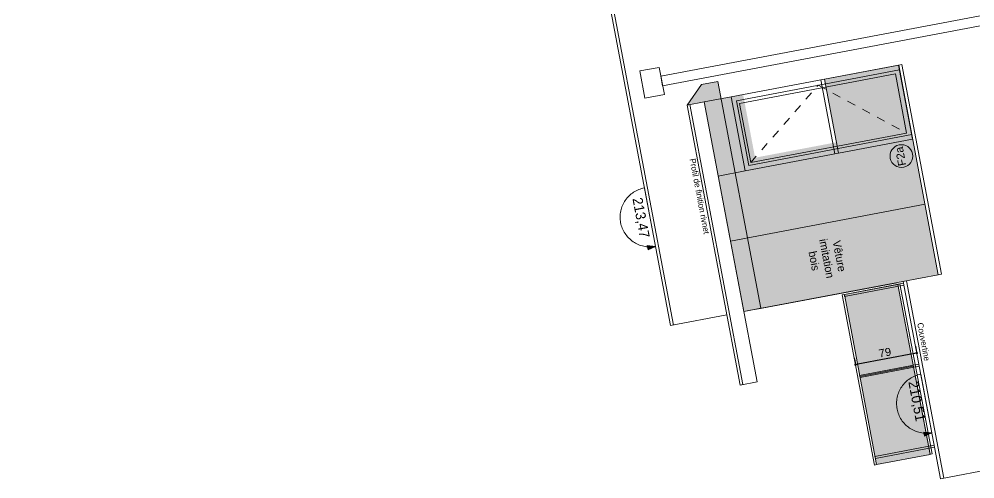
# Model space of a CAD drawing. Header units: centimetres. Extents: x 56941 to 84569, y -27946 to -11680.
# Drawn here: x 57077 to 58282, y -26407 to -25828 of the extents above; entities that cross this region are included whole.
import ezdxf

# ---------------------------------------------------------------- set-up
doc = ezdxf.new("R2010")
doc.units = ezdxf.units.CM
doc.header["$LTSCALE"] = 50.8
doc.header["$PDMODE"] = 1
doc.header["$PDSIZE"] = -2
doc.linetypes.add('Style de ligne -1', pattern=[0.41664, 0.20828, -0.20836])
doc.layers.get('0').update_dxf_attribs({"lineweight": 18})
for name, color, linetype, lineweight in [('0-PROJET-BOIS PANNEAUX FACADE', 7, 'Continuous', 5), ('0-PROJET-COTATIONS', 7, 'Continuous', 13), ('0-PROJET-DESSINS CRÉES', 7, 'Continuous', 9), ('0-PROJET-EP', 7, 'Continuous', 5), ('0-PROJET-Garde corps', 7, 'Continuous', 5), ('0-PROJET-MENUISERIES EXT', 7, 'Continuous', 5), ('0-PROJET-NGF', 7, 'Continuous', 5), ('0-PROJET-TEXTE', 7, 'Continuous', 5)]:
    doc.layers.add(name, color=color, linetype=linetype, lineweight=lineweight)
doc.styles.add('Futura Std Book', font='Futura Std Book')
doc.styles.add('Helvetica', font='Helvetica')
doc.dimstyles.new('IS', dxfattribs={"dimtxt": 10.08724, "dimasz": 5.007446, "dimexe": 2, "dimexo": 10, "dimgap": 3, "dimtad": 1, "dimdec": 1, "dimtxsty": 'Helvetica', "dimblk": 'DOT', "dimblk1": 'DOT', "dimblk2": 'DOT', "dimcen": 0, "dimdle": 10, "dimazin": 0, "dimtfac": 0.8, "dimtdec": 1, "dimtix": 1, "dimtmove": 0, "dimatfit": 0, "dimldrblk": 'VW_FILLEDARROW-1', "dimfxl": 0, "dimfrac": 2, "dimtolj": 1, "dimarcsym": 0})
doc.dimstyles.new('IS cotation 1_20ème', dxfattribs={"dimtxt": 10.08724, "dimasz": 3.007568, "dimexe": 1, "dimexo": 15.875, "dimgap": 3, "dimtad": 1, "dimdec": 1, "dimtxsty": 'Helvetica', "dimblk": 'DOT', "dimblk1": 'DOT', "dimblk2": 'DOT', "dimcen": 0, "dimdle": 10, "dimazin": 0, "dimtfac": 1, "dimtdec": 1, "dimtix": 1, "dimtmove": 0, "dimatfit": 0, "dimldrblk": 'VW_FILLEDARROW', "dimfxl": 0, "dimfrac": 2, "dimtolj": 1, "dimarcsym": 0})

# ---------------------------------------------------------------- blocks, each defined once
blk = doc.blocks.new('Groupe-10-1')
at = {"layer": '0-PROJET-EP', "color": 7, "linetype": 'Continuous', "lineweight": 5, "flags": 128}
blk.add_lwpolyline([(19071.8, -47998.5), (19069.6, -47986.7), (19903.9, -47828.7), (19906.2, -47840.5)], close=True, dxfattribs=at)
at = {"layer": '0-PROJET-EP', "color": 7, "linetype": 'Continuous', "lineweight": 13, "flags": 128}
for points in [[(19814.3, -47859.4), (19811.5, -47844.6), (19903.6, -47827.2), (19906.4, -47841.9)], [(19811.2, -47861.7), (19807.8, -47844.1), (19809.7, -47843.7), (19813, -47861.4)], [(19812.9, -47860.6), (19809.8, -47844.5), (19822.4, -47842.1), (19825.5, -47858.3)], [(19049.4, -48014.4), (19042.9, -47980), (19067.5, -47975.4), (19074, -48009.8)]]:
    blk.add_lwpolyline(points, close=True, dxfattribs=at)
blk = doc.blocks.new('PORTE FENETRE TYPE 3bis FACADE')
at = {"layer": '0-PROJET-DESSINS CRÉES', "color": 7, "linetype": 'Style de ligne -1', "lineweight": 13}
for p, q in [((9, -9), (89, -110.5)), ((89, -110.5), (9, -209))]:
    blk.add_line(p, q, dxfattribs=at)
at = {"layer": '0-PROJET-MENUISERIES EXT', "color": 7, "linetype": 'Continuous', "lineweight": 13, "flags": 128}
for points in [[(95, 0), (95, -215), (0, -215), (0, 0)], [(89, -6), (89, -215), (6, -215), (6, -6)], [(85, -9), (85, -209), (9, -209), (9, -9)]]:
    blk.add_lwpolyline(points, close=True, dxfattribs=at)
blk = doc.blocks.new('Groupe-32-1')
at = {"layer": '0-PROJET-DESSINS CRÉES', "linetype": 'Continuous', "lineweight": 0}
blk.add_hatch(color=254, dxfattribs=at).paths.add_polyline_path([(19341.5, -48476.3), (19300.9, -48261.7), (19368.3, -48249), (19409, -48463.5)])
at = {"layer": '0-PROJET-DESSINS CRÉES', "color": 7, "linetype": 'Continuous', "lineweight": 13}
blk.add_line((19320.4, -48365.1), (19387.9, -48352.3), dxfattribs=at)
at = {"layer": '0-PROJET-DESSINS CRÉES', "color": 8, "linetype": 'Continuous', "lineweight": 5, "flags": 128}
for points in [[(19301.3, -48264.2), (19300.9, -48261.7), (19375.5, -48247.6), (19376, -48250)], [(19320.7, -48366.3), (19320.2, -48363.9), (19394.8, -48349.7), (19395.3, -48352.2)], [(19340, -48468.5), (19339.5, -48466), (19414.2, -48451.9), (19414.7, -48454.3)]]:
    blk.add_lwpolyline(points, close=True, dxfattribs=at)
at = {"layer": '0-PROJET-DESSINS CRÉES', "color": 7, "linetype": 'Continuous', "lineweight": 13, "flags": 128}
for points in [[(19341.5, -48476.3), (19300.9, -48261.7), (19368.3, -48249), (19409, -48463.5)], [(19408.9, -48463.1), (19368.3, -48249), (19370.9, -48248.5), (19411.5, -48462.6)], [(19338.9, -48476.8), (19298.3, -48262.2), (19300.9, -48261.7), (19341.5, -48476.3)]]:
    blk.add_lwpolyline(points, close=True, dxfattribs=at)
blk = doc.blocks.new('_DOT')
at = {"color": 0, "linetype": 'ByBlock', "lineweight": -2}
blk.add_line((-0.5, 0), (-1, 0), dxfattribs=at)
at = {"color": 0, "linetype": 'ByBlock', "const_width": 0.5}
blk.add_lwpolyline([(-0.25, 0, 1), (0.25, 0, 1)], format="xyb", close=True, dxfattribs=at)
blk = doc.blocks.new('*D46')
at = {"layer": '0-PROJET-COTATIONS', "color": 0, "linetype": 'Continuous', "lineweight": -2}
for p, q in [((58269.4, -26566.9), (58271.6, -26578.7)), ((58266.4, -26577.7), (57982.7, -26631.4)), ((57975.9, -26622.5), (57978.2, -26634.3))]:
    blk.add_line(p, q, dxfattribs=at)
at = {"layer": 'Defpoints', "color": 0}
for p in [(57898.6, -26214), (58239.1, -26407), (57977.8, -26632.3)]:
    blk.add_point(p, dxfattribs=at)
at = {"layer": '0-PROJET-COTATIONS', "color": 0, "lineweight": -2, "xscale": 5.007446289062499, "yscale": 5.007446289062499, "zscale": 5.007446289062499}
for p, rotation in [((58271.3, -26576.7), 10.72359474389004), ((57977.8, -26632.3), 190.72359474389)]:
    blk.add_blockref('_DOT', p, dxfattribs=dict(at, rotation=rotation))
at = {"layer": '0-PROJET-COTATIONS', "color": 0, "lineweight": 5, "insert": (58123, -26596.6), "char_height": 10.09, "attachment_point": 5, "rotation": 10.7236, "style": 'Helvetica'}
blk.add_mtext('\\A1;299', dxfattribs=at)
blk = doc.blocks.new('VW_FILLEDARROW-1')
at = {"linetype": 'Continuous', "lineweight": 0}
blk.add_hatch(color=0, dxfattribs=at).paths.add_polyline_path([(-2, 0.54), (0, 0), (-2, -0.54)])
at = {"color": 0, "linetype": 'Continuous', "lineweight": 5, "flags": 128}
blk.add_lwpolyline([(-2, 0.54), (0, 0), (-2, -0.54)], close=True, dxfattribs=at)
blk = doc.blocks.new('*D47')
at = {"layer": '0-PROJET-COTATIONS', "color": 0, "linetype": 'Continuous', "lineweight": -2}
for p, q in [((58862, -26454.7), (58864.2, -26466.5)), ((58858.9, -26465.4), (58276.2, -26575.8)), ((58269.4, -26566.9), (58271.6, -26578.7))]:
    blk.add_line(p, q, dxfattribs=at)
at = {"layer": 'Defpoints', "color": 0}
for p in [(58832, -26296.5), (58239.1, -26407), (58271.3, -26576.7)]:
    blk.add_point(p, dxfattribs=at)
at = {"layer": '0-PROJET-COTATIONS', "color": 0, "lineweight": -2, "xscale": 5.007446289062499, "yscale": 5.007446289062499, "zscale": 5.007446289062499}
for p, rotation in [((58863.8, -26464.5), 10.72359474389045), ((58271.3, -26576.7), 190.7235947438905)]:
    blk.add_blockref('_DOT', p, dxfattribs=dict(at, rotation=rotation))
at = {"layer": '0-PROJET-COTATIONS', "color": 0, "lineweight": 5, "insert": (58566, -26512.7), "char_height": 10.09, "attachment_point": 5, "rotation": 10.7236, "style": 'Helvetica'}
blk.add_mtext('\\A1;603', dxfattribs=at)
blk = doc.blocks.new('*D48')
at = {"layer": '0-PROJET-COTATIONS', "color": 0, "linetype": 'Continuous', "lineweight": -2}
for p, q in [((58040.3, -26573.6), (58042.5, -26585.4)), ((57969.2, -26587.1), (57971.5, -26598.9)), ((58037.2, -26584.4), (57976, -26596))]:
    blk.add_line(p, q, dxfattribs=at)
at = {"layer": 'Defpoints', "color": 0}
for p in [(57898.6, -26214), (57986.4, -26289), (57971.1, -26596.9)]:
    blk.add_point(p, dxfattribs=at)
at = {"layer": '0-PROJET-COTATIONS', "color": 0, "lineweight": -2, "xscale": 5.007446289062499, "yscale": 5.007446289062499, "zscale": 5.007446289062499}
for p, rotation in [((58042.2, -26583.5), 10.72359474389127), ((57971.1, -26596.9), 190.7235947438913)]:
    blk.add_blockref('_DOT', p, dxfattribs=dict(at, rotation=rotation))
at = {"layer": '0-PROJET-COTATIONS', "color": 0, "lineweight": 5, "insert": (58005.1, -26582.3), "char_height": 10.09, "attachment_point": 5, "rotation": 10.7236, "style": 'Helvetica'}
blk.add_mtext('\\A1;72', dxfattribs=at)
blk = doc.blocks.new('*D49')
at = {"layer": '0-PROJET-COTATIONS', "color": 0, "linetype": 'Continuous', "lineweight": -2}
for p, q in [((58040.3, -26573.6), (58042.5, -26585.4)), ((58063.8, -26579.4), (58042.2, -26583.5)), ((58061.9, -26569.6), (58064.1, -26581.3)), ((58068.7, -26578.4), (58073.6, -26577.5)), ((58037.2, -26584.4), (58032.3, -26585.3))]:
    blk.add_line(p, q, dxfattribs=at)
at = {"layer": 'Defpoints', "color": 0}
for p in [(57986.4, -26289), (58008, -26284.9), (58042.2, -26583.5)]:
    blk.add_point(p, dxfattribs=at)
at = {"layer": '0-PROJET-COTATIONS', "color": 0, "lineweight": -2, "xscale": 5.007446289062499, "yscale": 5.007446289062499, "zscale": 5.007446289062499}
for p, rotation in [((58063.8, -26579.4), 190.7235947438935), ((58042.2, -26583.5), 10.72359474389355)]:
    blk.add_blockref('_DOT', p, dxfattribs=dict(at, rotation=rotation))
at = {"layer": '0-PROJET-COTATIONS', "color": 0, "lineweight": 5, "insert": (58051.5, -26573.5), "char_height": 10.09, "attachment_point": 5, "rotation": 10.7236, "style": 'Helvetica'}
blk.add_mtext('\\A1;22', dxfattribs=at)
blk = doc.blocks.new('*D50')
at = {"layer": '0-PROJET-COTATIONS', "color": 0, "linetype": 'Continuous', "lineweight": -2}
for p, q in [((58185.4, -26546.2), (58187.6, -26558)), ((58182.3, -26556.9), (58068.7, -26578.4)), ((58061.9, -26569.6), (58064.1, -26581.3))]:
    blk.add_line(p, q, dxfattribs=at)
at = {"layer": 'Defpoints', "color": 0}
for p in [(58008, -26284.9), (58155.8, -26389.9), (58063.8, -26579.4)]:
    blk.add_point(p, dxfattribs=at)
at = {"layer": '0-PROJET-COTATIONS', "color": 0, "lineweight": -2, "xscale": 5.007446289062499, "yscale": 5.007446289062499, "zscale": 5.007446289062499}
for p, rotation in [((58187.3, -26556), 10.7235947438898), ((58063.8, -26579.4), 190.7235947438898)]:
    blk.add_blockref('_DOT', p, dxfattribs=dict(at, rotation=rotation))
at = {"layer": '0-PROJET-COTATIONS', "color": 0, "lineweight": 5, "insert": (58124, -26559.8), "char_height": 10.09, "attachment_point": 5, "rotation": 10.7236, "style": 'Helvetica'}
blk.add_mtext('\\A1;126', dxfattribs=at)
blk = doc.blocks.new('*D51')
at = {"layer": '0-PROJET-COTATIONS', "color": 0, "linetype": 'Continuous', "lineweight": -2}
for p, q in [((58262.7, -26531.5), (58264.9, -26543.3)), ((58259.7, -26542.3), (58192.2, -26555.1)), ((58185.4, -26546.2), (58187.6, -26558))]:
    blk.add_line(p, q, dxfattribs=at)
at = {"layer": 'Defpoints', "color": 0}
for p in [(58155.8, -26389.9), (58236.7, -26394), (58187.3, -26556)]:
    blk.add_point(p, dxfattribs=at)
at = {"layer": '0-PROJET-COTATIONS', "color": 0, "lineweight": -2, "xscale": 5.007446289062499, "yscale": 5.007446289062499, "zscale": 5.007446289062499}
for p, rotation in [((58264.6, -26541.3), 10.72359474388932), ((58187.3, -26556), 190.7235947438893)]:
    blk.add_blockref('_DOT', p, dxfattribs=dict(at, rotation=rotation))
at = {"layer": '0-PROJET-COTATIONS', "color": 0, "lineweight": 5, "insert": (58224.4, -26540.8), "char_height": 10.09, "attachment_point": 5, "rotation": 10.7236, "style": 'Helvetica'}
blk.add_mtext('\\A1;79', dxfattribs=at)
blk = doc.blocks.new('*D52')
at = {"layer": '0-PROJET-COTATIONS', "color": 0, "linetype": 'Continuous', "lineweight": -2}
for p, q in [((58590.3, -26469.5), (58592.5, -26481.3)), ((58587.3, -26480.2), (58269.5, -26540.4)), ((58262.7, -26531.5), (58264.9, -26543.3))]:
    blk.add_line(p, q, dxfattribs=at)
at = {"layer": 'Defpoints', "color": 0}
for p in [(58236.7, -26394), (58579.5, -26412.5), (58264.6, -26541.3)]:
    blk.add_point(p, dxfattribs=at)
at = {"layer": '0-PROJET-COTATIONS', "color": 0, "lineweight": -2, "xscale": 5.007446289062499, "yscale": 5.007446289062499, "zscale": 5.007446289062499}
for p, rotation in [((58592.2, -26479.3), 10.72359474389055), ((58264.6, -26541.3), 190.7235947438905)]:
    blk.add_blockref('_DOT', p, dxfattribs=dict(at, rotation=rotation))
at = {"layer": '0-PROJET-COTATIONS', "color": 0, "lineweight": 5, "insert": (58426.9, -26502.4), "char_height": 10.09, "attachment_point": 5, "rotation": 10.7236, "style": 'Helvetica'}
blk.add_mtext('\\A1;333', dxfattribs=at)
blk = doc.blocks.new('*D69')
at = {"layer": '0-PROJET-COTATIONS', "color": 0, "linetype": 'Continuous', "lineweight": -2}
for p, q in [((58869.3, -26493.3), (58871.5, -26505.1)), ((58866.2, -26504), (57990, -26670)), ((57983.2, -26661.1), (57985.5, -26672.9))]:
    blk.add_line(p, q, dxfattribs=at)
at = {"layer": 'Defpoints', "color": 0}
for p in [(57898.6, -26214), (58837.4, -26325), (57985.1, -26670.9)]:
    blk.add_point(p, dxfattribs=at)
at = {"layer": '0-PROJET-COTATIONS', "color": 0, "lineweight": -2, "xscale": 5.007446289062499, "yscale": 5.007446289062499, "zscale": 5.007446289062499}
for p, rotation in [((58871.1, -26503.1), 10.72359474389039), ((57985.1, -26670.9), 190.7235947438904)]:
    blk.add_blockref('_DOT', p, dxfattribs=dict(at, rotation=rotation))
at = {"layer": '0-PROJET-COTATIONS', "color": 0, "lineweight": 5, "insert": (58426.6, -26579.1), "char_height": 10.09, "attachment_point": 5, "rotation": 10.7236, "style": 'Helvetica'}
blk.add_mtext('\\A1;902', dxfattribs=at)
blk = doc.blocks.new('Groupe-43-1')
at = {"layer": '0-PROJET-TEXTE', "color": 7, "linetype": 'Continuous', "lineweight": 5}
blk.add_circle((19372.9, -48087.3), 14.4, dxfattribs=at)
at = {"layer": '0-PROJET-TEXTE', "color": 7, "insert": (19369.1, -48100.5), "char_height": 10.09, "attachment_point": 1, "rotation": 100.7236, "line_spacing_factor": 0.834288, "style": 'Helvetica'}
blk.add_mtext('F2a', dxfattribs=at)
blk = doc.blocks.new('Groupe-44-1')
at = {"layer": '0-PROJET-COTATIONS', "color": 7}
blk.add_blockref('Groupe-43-1', (0, 0), dxfattribs=at)
blk = doc.blocks.new('Groupe-80-1')
at = {"layer": '0-PROJET-TEXTE', "color": 7}
blk.add_blockref('Groupe-44-1', (0, 0), dxfattribs=at)
blk = doc.blocks.new('*D166')
at = {"layer": '0-PROJET-COTATIONS', "color": 0, "linetype": 'Continuous', "lineweight": -2}
for p, q in [((58207.5, -26239.9), (58208.9, -26247.6)), ((58130.2, -26254.5), (58131.7, -26262.2)), ((58206.2, -26249.1), (58134.8, -26262.7))]:
    blk.add_line(p, q, dxfattribs=at)
at = {"layer": 'Defpoints', "color": 0}
for p in [(58131.8, -26263.2), (58210.4, -26255.5), (58133.1, -26270.1)]:
    blk.add_point(p, dxfattribs=at)
at = {"layer": '0-PROJET-COTATIONS', "color": 0, "lineweight": -2, "xscale": 3.007568359375, "yscale": 3.007568359375, "zscale": 3.007568359375}
for p, rotation in [((58209.1, -26248.6), 10.72359474389051), ((58131.8, -26263.2), 190.7235947438905)]:
    blk.add_blockref('_DOT', p, dxfattribs=dict(at, rotation=rotation))
at = {"layer": '0-PROJET-COTATIONS', "color": 0, "lineweight": 5, "insert": (58169, -26248), "char_height": 10.09, "attachment_point": 5, "rotation": 10.7236, "style": 'Helvetica'}
blk.add_mtext('\\A1;79', dxfattribs=at)
blk = doc.blocks.new('VW_FILLEDARROW')
at = {"linetype": 'Continuous', "lineweight": 0}
blk.add_hatch(color=0, dxfattribs=at).paths.add_polyline_path([(-10.56, 2.83), (0, 0), (-10.56, -2.83)])
at = {"color": 0, "linetype": 'Continuous', "lineweight": 5, "flags": 128}
blk.add_lwpolyline([(-10.56, 2.83), (0, 0), (-10.56, -2.83)], close=True, dxfattribs=at)
blk = doc.blocks.new('Groupe-89-1')
at = {"layer": '0-PROJET-NGF', "linetype": 'Continuous', "lineweight": 0}
blk.add_hatch(color=7, dxfattribs=at).paths.add_polyline_path([(19401, -48435.2), (19411.3, -48436.1), (19401.9, -48440.4)])
at = {"layer": '0-PROJET-NGF', "color": 7, "lineweight": 5}
blk.add_line((19411.3, -48436.1), (19397.3, -48362.3), dxfattribs=at)
at = {"layer": '0-PROJET-NGF', "color": 7, "lineweight": 5, "flags": 128}
blk.add_lwpolyline([(19411.3, -48436.1), (19409.4, -48436.4), (19407.6, -48436.6), (19405.8, -48436.7), (19403.9, -48436.7), (19402.1, -48436.7), (19400.3, -48436.5), (19398.4, -48436.3), (19396.6, -48435.9), (19394.8, -48435.5), (19393.1, -48435), (19391.3, -48434.4), (19389.6, -48433.7), (19387.9, -48433), (19386.3, -48432.1), (19384.7, -48431.2), (19383.1, -48430.2), (19381.7, -48429.1), (19380.2, -48428), (19378.8, -48426.8), (19377.5, -48425.5), (19376.2, -48424.1), (19375.1, -48422.7), (19373.9, -48421.3), (19372.9, -48419.8), (19371.9, -48418.2), (19371, -48416.6), (19370.2, -48414.9), (19369.5, -48413.2), (19368.8, -48411.5), (19368.3, -48409.8), (19367.8, -48408), (19367.4, -48406.2), (19367.1, -48404.4), (19366.9, -48402.5), (19366.8, -48400.7), (19366.8, -48398.9), (19366.8, -48397), (19367, -48395.2), (19367.2, -48393.4), (19367.5, -48391.5), (19368, -48389.7), (19368.5, -48388), (19369.1, -48386.2), (19369.7, -48384.5), (19370.5, -48382.8), (19371.3, -48381.2), (19372.3, -48379.6), (19373.3, -48378.1), (19374.3, -48376.6), (19375.5, -48375.1), (19376.7, -48373.7), (19378, -48372.4), (19379.3, -48371.2), (19380.7, -48370), (19382.2, -48368.9), (19383.7, -48367.8), (19385.3, -48366.8), (19386.9, -48365.9), (19388.5, -48365.1), (19390.2, -48364.4), (19392, -48363.8), (19393.7, -48363.2), (19395.5, -48362.7), (19397.3, -48362.3)], dxfattribs=at)
at = {"layer": '0-PROJET-NGF', "color": 7, "linetype": 'Continuous', "lineweight": 5, "flags": 128}
blk.add_lwpolyline([(19401, -48435.2), (19411.3, -48436.1), (19401.9, -48440.4)], close=True, dxfattribs=at)
at = {"layer": '0-PROJET-NGF', "color": 178, "insert": (19393.9, -48369.7), "char_height": 12.59, "attachment_point": 1, "rotation": 280.7296, "line_spacing_factor": 0.962448, "style": 'Futura Std Book'}
blk.add_mtext('210,51', dxfattribs=at)
blk = doc.blocks.new('Groupe-358-1')
at = {"layer": '0-PROJET-NGF', "linetype": 'Continuous', "lineweight": 0}
blk.add_hatch(color=7, dxfattribs=at).paths.add_polyline_path([(19052.4, -48200.2), (19062.7, -48201.1), (19053.4, -48205.4)])
at = {"layer": '0-PROJET-NGF', "color": 7, "lineweight": 5}
blk.add_line((19062.7, -48201.1), (19048.8, -48127.3), dxfattribs=at)
at = {"layer": '0-PROJET-NGF', "color": 7, "lineweight": 5, "flags": 128}
blk.add_lwpolyline([(19062.7, -48201.1), (19060.9, -48201.4), (19059.1, -48201.6), (19057.3, -48201.7), (19055.4, -48201.7), (19053.6, -48201.7), (19051.7, -48201.5), (19049.9, -48201.3), (19048.1, -48200.9), (19046.3, -48200.5), (19044.5, -48200), (19042.8, -48199.4), (19041.1, -48198.7), (19039.4, -48198), (19037.8, -48197.1), (19036.2, -48196.2), (19034.6, -48195.2), (19033.1, -48194.1), (19031.7, -48193), (19030.3, -48191.8), (19029, -48190.5), (19027.7, -48189.1), (19026.5, -48187.7), (19025.4, -48186.3), (19024.4, -48184.8), (19023.4, -48183.2), (19022.5, -48181.6), (19021.7, -48179.9), (19021, -48178.2), (19020.3, -48176.5), (19019.7, -48174.8), (19019.3, -48173), (19018.9, -48171.2), (19018.6, -48169.4), (19018.4, -48167.5), (19018.3, -48165.7), (19018.2, -48163.9), (19018.3, -48162), (19018.4, -48160.2), (19018.7, -48158.4), (19019, -48156.5), (19019.4, -48154.8), (19019.9, -48153), (19020.5, -48151.2), (19021.2, -48149.5), (19022, -48147.8), (19022.8, -48146.2), (19023.7, -48144.6), (19024.7, -48143.1), (19025.8, -48141.6), (19027, -48140.1), (19028.2, -48138.7), (19029.5, -48137.4), (19030.8, -48136.2), (19032.2, -48135), (19033.7, -48133.9), (19035.2, -48132.8), (19036.8, -48131.8), (19038.4, -48130.9), (19040, -48130.1), (19041.7, -48129.4), (19043.4, -48128.8), (19045.2, -48128.2), (19047, -48127.7), (19048.8, -48127.3)], dxfattribs=at)
at = {"layer": '0-PROJET-NGF', "color": 7, "linetype": 'Continuous', "lineweight": 5, "flags": 128}
blk.add_lwpolyline([(19052.4, -48200.2), (19062.7, -48201.1), (19053.4, -48205.4)], close=True, dxfattribs=at)
at = {"layer": '0-PROJET-NGF', "color": 178, "insert": (19046.1, -48138.5), "char_height": 12.59, "attachment_point": 1, "rotation": 280.7296, "line_spacing_factor": 0.962448, "style": 'Futura Std Book'}
blk.add_mtext('213,47', dxfattribs=at)

msp = doc.modelspace()

# ---------------------------------------------------------------- hatches: boundary and pattern name
at = {"layer": '0-PROJET-BOIS PANNEAUX FACADE', "linetype": 'Continuous', "lineweight": 0}
msp.add_hatch(color=34, dxfattribs=at).paths.add_polyline_path([(58236.3, -26149.8), (57991.2, -26196.2), (57941.1, -25931.9), (57975, -25925.7), (57992.7, -26019), (58203.9, -25979), (58236.3, -26150)])
at = {"layer": '0-PROJET-DESSINS CRÉES', "linetype": 'Continuous', "lineweight": 0}
for color, points in [(254, [(58110.6, -25996.7), (58092.9, -25903.3), (58186.3, -25885.7), (58203.9, -25979)]), (7, [(57941.1, -25931.9), (57919.5, -25936), (57937.9, -25910.2), (57958.3, -25906.4), (58012.5, -26192.2), (57991.2, -26196.2)]), (7, [(57990.2, -25922.8), (58005.3, -26002.3), (58201.3, -25965.2), (58203.9, -25979), (57992.7, -26019), (57975, -25925.7)])]:
    msp.add_hatch(color=color, dxfattribs=at).paths.add_polyline_path(points)

# ---------------------------------------------------------------- linework, layer by layer
at = {"layer": '0-PROJET-DESSINS CRÉES', "color": 7, "linetype": 'Continuous', "lineweight": 13}
for p, q in [((57898.6, -26214), (57077.5, -21878.2)), ((57975, -25925.7), (57941.1, -25931.9)), ((57992.7, -26019), (57958.9, -26025.4)), ((58219.5, -26061.1), (57974.4, -26107.5)), ((57991.2, -26196.2), (58236.3, -26149.8)), ((58239.1, -26407), (58192.1, -26158.4)), ((58184.5, -26159.9), (58007.7, -26193.4)), ((57898.6, -26214), (57969.6, -26200.6)), ((58239.1, -26407), (58566.7, -26345))]:
    msp.add_line(p, q, dxfattribs=at)
at = {"layer": '0-PROJET-DESSINS CRÉES', "color": 7, "linetype": 'Continuous', "lineweight": 5}
for p, q in [((57902.5, -26213.3), (57081.4, -21877.5)), ((58243.1, -26406.3), (58196, -26157.7))]:
    msp.add_line(p, q, dxfattribs=at)
at = {"layer": '0-PROJET-DESSINS CRÉES', "color": 7, "linetype": 'Continuous', "lineweight": 18, "flags": 128}
msp.add_lwpolyline([(58110.6, -25996.7), (58092.9, -25903.3), (58186.3, -25885.7), (58203.9, -25979)], close=True, dxfattribs=at)
at = {"layer": '0-PROJET-DESSINS CRÉES', "color": 7, "linetype": 'Continuous', "lineweight": 13, "flags": 128}
for points in [[(58236.3, -26150), (58186.3, -25885.7), (58190.2, -25884.9), (58240.3, -26149.3)], [(58092.9, -25903.3), (58110.6, -25996.7), (58105.7, -25997.6), (58088, -25904.3)], [(57941.1, -25931.9), (57919.5, -25936), (57937.9, -25910.2), (57958.3, -25906.4), (58012.5, -26192.2), (57991.2, -26196.2)], [(57986.4, -26289), (57919.5, -25936), (57941.1, -25931.9), (58008, -26284.9)]]:
    msp.add_lwpolyline(points, close=True, dxfattribs=at)
at = {"layer": '0-PROJET-DESSINS CRÉES', "color": 7, "linetype": 'Continuous', "lineweight": 5, "flags": 128}
msp.add_lwpolyline([(57986.4, -26289), (57919.5, -25936), (57923, -25935.3), (57989.8, -26288.3)], close=True, dxfattribs=at)

# ---------------------------------------------------------------- block references
at = {"layer": '0-PROJET-COTATIONS', "color": 7}
msp.add_blockref('Groupe-80-1', (38816.9, 22087), dxfattribs=at)
at = {"layer": '0-PROJET-DESSINS CRÉES', "color": 7, "rotation": 100.7235947440027}
msp.add_blockref('PORTE FENETRE TYPE 3bis FACADE', (57992.7, -26019), dxfattribs=at)
at = {"layer": '0-PROJET-EP', "color": 7}
msp.add_blockref('Groupe-10-1', (38816.9, 22087), dxfattribs=at)
at = {"layer": '0-PROJET-Garde corps', "color": 7}
msp.add_blockref('Groupe-32-1', (38816.9, 22087), dxfattribs=at)
at = {"layer": '0-PROJET-NGF', "color": 7}
for name in ['Groupe-358-1', 'Groupe-89-1']:
    msp.add_blockref(name, (38816.9, 22087), dxfattribs=at)

# ---------------------------------------------------------------- texts
at = {"layer": '0-PROJET-TEXTE', "color": 7, "attachment_point": 2, "rotation": 280.7176, "line_spacing_factor": 0.962448, "style": 'Futura Std Book'}
for s, insert, char_height in [('Profil de finition rivnet', (57939.1, -26050.1), 7.552), ('Vêture \\Pimitation \\Pbois', (58116.5, -26125.4), 10.07), ('Couvertine', (58221.5, -26233.7), 7.55)]:
    msp.add_mtext(s, dxfattribs=dict(at, insert=insert, char_height=char_height))

# ---------------------------------------------------------------- dimensions: what is measured, and where the dimension line sits
at = {"layer": '0-PROJET-COTATIONS', "color": 7, "linetype": 'Continuous', "lineweight": 5}
for base, p1, p2, dimstyle, picture, middle in [((57977.8, -26632.3), (58239.1, -26407), (57898.6, -26214), 'IS', '*D46', (58123, -26596.6)), ((57971.1, -26596.9), (57986.4, -26289), (57898.6, -26214), 'IS', '*D48', (58005.1, -26582.3)), ((57985.1, -26670.9), (58837.4, -26325), (57898.6, -26214), 'IS', '*D69', (58426.6, -26579.1)), ((58131.8, -26263.2), (58210.4, -26255.5), (58133.1, -26270.1), 'IS cotation 1_20ème', '*D166', (58169, -26248)), ((58042.2, -26583.5), (58008, -26284.9), (57986.4, -26289), 'IS', '*D49', (58051.5, -26573.5)), ((58063.8, -26579.4), (58155.8, -26389.9), (58008, -26284.9), 'IS', '*D50', (58124, -26559.8)), ((58271.3, -26576.7), (58832, -26296.5), (58239.1, -26407), 'IS', '*D47', (58566, -26512.7)), ((58187.3, -26556), (58236.7, -26394), (58155.8, -26389.9), 'IS', '*D51', (58224.4, -26540.8)), ((58264.6, -26541.3), (58579.5, -26412.5), (58236.7, -26394), 'IS', '*D52', (58426.9, -26502.4))]:
    dim = msp.add_linear_dim(base=base, p1=p1, p2=p2, angle=10.7236, dimstyle=dimstyle, override={"dimtxt": 10.08724, "dimdec": 0, "dimpost": '<>', "dimtxsty": 'Helvetica', "dimtmove": 2}, dxfattribs=at)
    dim.commit()
    dim.dimension.update_dxf_attribs({"geometry": picture, "text_midpoint": middle})

doc.saveas('drawing.dxf')
